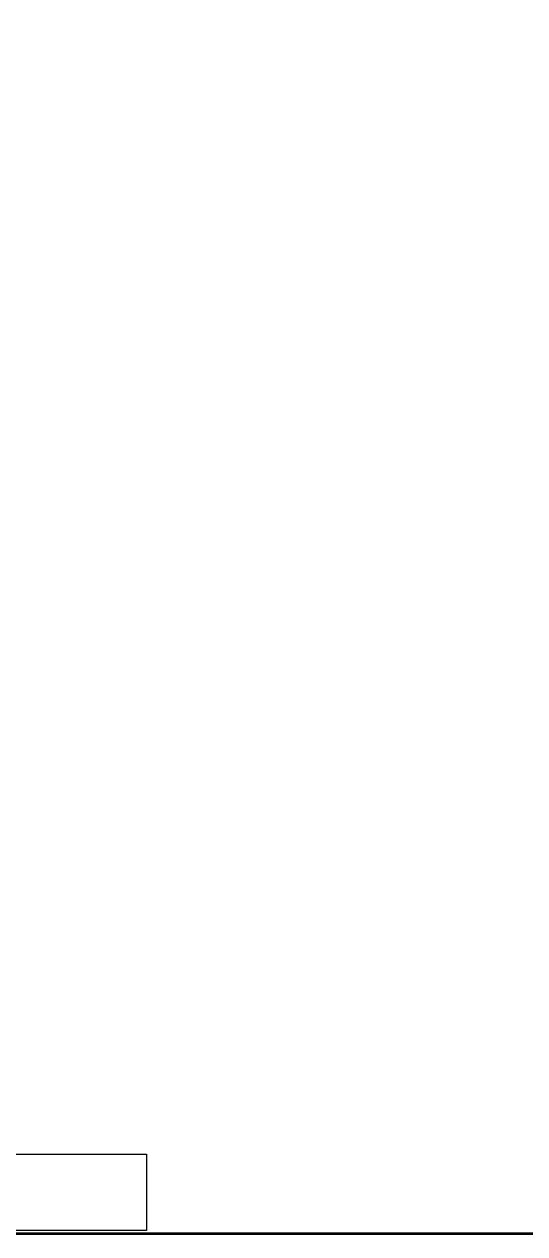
# Model space of a CAD drawing. Header units: inches. Extents: x 0 to 210, y 43 to 254.
# Drawn here: x 123.9 to 145.6, y 43.4 to 95.8 of the extents above; entities that cross this region are included whole.
import ezdxf

# ---------------------------------------------------------------- set-up
doc = ezdxf.new("R2010")
doc.units = ezdxf.units.IN
doc.header["$MEASUREMENT"] = 0
doc.layers.add('Layer 1', color=7, linetype='Continuous')

# ---------------------------------------------------------------- blocks, each defined once
blk = doc.blocks.new('block 1410')
at = {"layer": 'Layer 1', "lineweight": 0}
blk.add_lwpolyline([(81.061, 46.837), (129.195, 46.837), (129.195, 43.528), (81.061, 43.528), (81.061, 46.837)], dxfattribs=at)
blk = doc.blocks.new('block 1412')
at = {"layer": 'Layer 1', "color": 7, "true_color": 0xffffff, "insert": (84.88, 44.64), "char_height": 1.84111, "attachment_point": 7}
blk.add_mtext('\\fVerdana|b0|i0|c0|p34;\\W1;created by GPSVisualizer.com', dxfattribs=at)
blk = doc.blocks.new('block 1411')
at = {"layer": 'Layer 1'}
blk.add_blockref('block 1412', (0, 0), dxfattribs=at)
blk = doc.blocks.new('block 1409')
at = {"layer": 'Layer 1'}
for name in ['block 1410', 'block 1411']:
    blk.add_blockref(name, (0, 0), dxfattribs=at)
blk = doc.blocks.new('block 1413')
at = {"layer": 'Layer 1', "color": 7, "lineweight": 35, "true_color": 0xffffff}
blk.add_lwpolyline([(-0.014, 253.661), (210.269, 253.661), (210.269, 43.378), (-0.014, 43.378), (-0.014, 253.661)], dxfattribs=at)

msp = doc.modelspace()

# ---------------------------------------------------------------- block references
at = {"layer": 'Layer 1'}
for name in ['block 1413', 'block 1409']:
    msp.add_blockref(name, (0, 0), dxfattribs=at)

doc.saveas('drawing.dxf')
